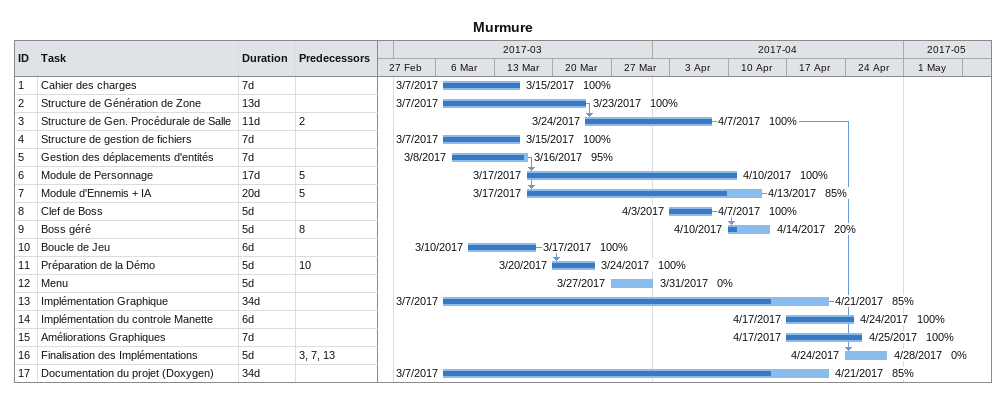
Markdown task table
Murmure

| ID | Task | Duration | Start | Finish | Predecessors | % complete |
|---|---|---|---|---|---|---|
| 1 | Cahier des charges | 7d | 2017-03-07 | 2017-03-15 |  | 100 |
| 2 | Structure de Génération de Zone | 13d | 2017-03-07 | 2017-03-23 |  | 100 |
| 3 | Structure de Gen. Procédurale de Salle | 11d | 2017-03-24 | 2017-04-07 | 2 | 100 |
| 4 | Structure de gestion de fichiers | 7d | 2017-03-07 | 2017-03-15 |  | 100 |
| 5 | Gestion des déplacements d'entités | 7d | 2017-03-08 | 2017-03-16 |  | 95 |
| 6 | Module de Personnage | 17d | 2017-03-17 | 2017-04-10 | 5 | 100 |
| 7 | Module d'Ennemis + IA | 20d | 2017-03-17 | 2017-04-13 | 5 | 85 |
| 8 | Clef de Boss | 5d | 2017-04-03 | 2017-04-07 |  | 100 |
| 9 | Boss géré | 5d | 2017-04-10 | 2017-04-14 | 8 | 20 |
| 10 | Boucle de Jeu | 6d | 2017-03-10 | 2017-03-17 |  | 100 |
| 11 | Préparation de la Démo | 5d | 2017-03-20 | 2017-03-24 | 10 | 100 |
| 12 | Menu | 5d | 2017-03-27 | 2017-03-31 |  | 0 |
| 13 | Implémentation Graphique | 34d | 2017-03-07 | 2017-04-21 |  | 85 |
| 14 | Implémentation du controle Manette | 6d | 2017-04-17 | 2017-04-24 |  | 100 |
| 15 | Améliorations Graphiques | 7d | 2017-04-17 | 2017-04-25 |  | 100 |
| 16 | Finalisation des Implémentations | 5d | 2017-04-24 | 2017-04-28 | 3, 7, 13 | 0 |
| 17 | Documentation du projet (Doxygen) | 34d | 2017-03-07 | 2017-04-21 |  | 85 |
